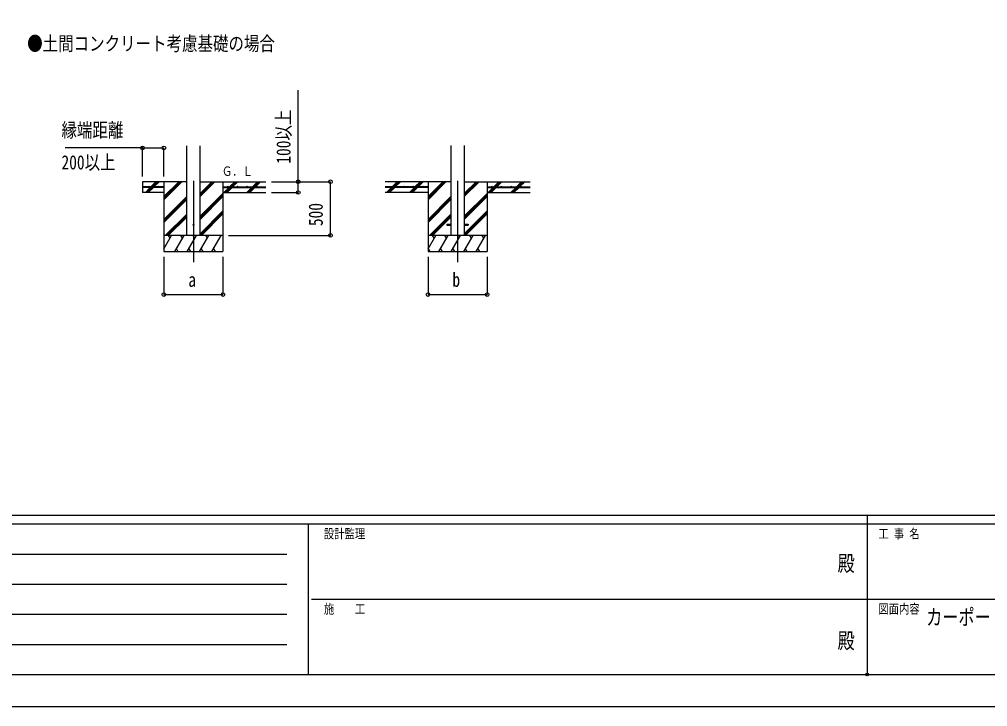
# Model space of a CAD drawing. Units: millimetres, scale not verified. Extents: x -16820 to 16820, y -11880 to 11880.
# Drawn here: x -7907 to 1102, y -11880 to -5480 of the extents above; entities that cross this region are included whole.
import ezdxf
from ezdxf.enums import TextEntityAlignment as Align

# ---------------------------------------------------------------- set-up
doc = ezdxf.new("R2010")
doc.units = ezdxf.units.MM
doc.header["$LTSCALE"] = 50
doc.header["$PDMODE"] = 32
doc.header["$PDSIZE"] = 25
for name, color, linetype in [('0-2_USER1', 3, 'Continuous'), ('0-4_YKK_12', 2, 'Continuous'), ('0-5_YKK_13', 4, 'Continuous'), ('0-6_YKK_A1', 4, 'Continuous'), ('0-7_YKK_D', 6, 'Continuous'), ('0-8_YKK_ZWAK', 7, 'Continuous')]:
    doc.layers.add(name, color=color, linetype=linetype)
doc.styles.add('ＭＳ ゴシック', font='')
doc.styles.get('ＭＳ ゴシック').set_extended_font_data('MS Gothic')

msp = doc.modelspace()

# ---------------------------------------------------------------- linework, layer by layer
at = {"layer": '0-4_YKK_12'}
for p, q in [((-6287.32, -6983.08), (-6287.32, -7742.29)), ((-3829.93, -6983.08), (-3829.93, -7742.29))]:
    msp.add_line(p, q, dxfattribs=at)
at = {"layer": '0-5_YKK_13'}
for p, q in [((-3929.93, -7387.79), (-3929.93, -7396.79)), ((-3929.93, -7387.79), (-3892.43, -7387.79)), ((-3929.93, -7396.79), (-3892.43, -7396.79)), ((-3767.43, -7387.79), (-3729.93, -7387.79)), ((-3767.43, -7396.79), (-3729.93, -7396.79)), ((-3729.93, -7387.79), (-3729.93, -7396.79))]:
    msp.add_line(p, q, dxfattribs=at)
msp.add_circle((-6287.32, -7392.29), 5, dxfattribs=at)
at = {"layer": '0-6_YKK_A1'}
for p, q in [((-6349.82, -7492.29), (-6349.82, -6656.94)), ((-6224.82, -7492.29), (-6224.82, -6656.94)), ((-3892.43, -6655.94), (-3892.43, -7492.29)), ((-3767.43, -6655.94), (-3767.43, -7492.29)), ((-6683.36, -7039.79), (-6635.86, -6992.29)), ((-6669.21, -7039.79), (-6621.71, -6992.29)), ((-6655.07, -7039.79), (-6607.57, -6992.29)), ((-6562.32, -6992.29), (-6562.32, -7642.29)), ((-6562.32, -7159.17), (-6395.44, -6992.29)), ((-6562.32, -7145.03), (-6409.58, -6992.29)), ((-6562.32, -7130.89), (-6423.72, -6992.29)), ((-6224.82, -7130.04), (-6087.07, -6992.29)), ((-6224.82, -7115.9), (-6101.21, -6992.29)), ((-6224.82, -7101.75), (-6115.36, -6992.29)), ((-6224.82, -6992.29), (-5612.32, -6992.29)), ((-6012.32, -6992.29), (-6012.32, -7642.29)), ((-5950.72, -7039.79), (-5903.22, -6992.29)), ((-5936.58, -7039.79), (-5889.08, -6992.29)), ((-5922.44, -7039.79), (-5874.94, -6992.29)), ((-5738.59, -7039.79), (-5691.09, -6992.29)), ((-5724.45, -7039.79), (-5676.95, -6992.29)), ((-5710.31, -7039.79), (-5662.81, -6992.29)), ((-3892.43, -6992.29), (-4504.93, -6992.29)), ((-4438.1, -7039.79), (-4390.6, -6992.29)), ((-4419.1, -7034.93), (-4376.46, -6992.29)), ((-4409.81, -7039.79), (-4362.31, -6992.29)), ((-4225.97, -7039.79), (-4178.47, -6992.29)), ((-4211.83, -7039.79), (-4164.32, -6992.29)), ((-4197.68, -7039.79), (-4150.18, -6992.29)), ((-4104.93, -6992.29), (-4104.93, -7642.29)), ((-4104.93, -7159.17), (-3938.05, -6992.29)), ((-4104.93, -7145.03), (-3952.19, -6992.29)), ((-4104.93, -7130.89), (-3966.33, -6992.29)), ((-3767.43, -7130.04), (-3629.68, -6992.29)), ((-3767.43, -7115.9), (-3643.82, -6992.29)), ((-3767.43, -7101.75), (-3657.97, -6992.29)), ((-3767.43, -6992.29), (-3154.93, -6992.29)), ((-3554.93, -6992.29), (-3554.93, -7642.29)), ((-3493.34, -7039.79), (-3445.83, -6992.29)), ((-3479.19, -7039.79), (-3431.69, -6992.29)), ((-3465.05, -7039.79), (-3417.55, -6992.29)), ((-3281.2, -7039.79), (-3233.7, -6992.29)), ((-3267.06, -7039.79), (-3219.56, -6992.29)), ((-3252.92, -7039.79), (-3205.42, -6992.29)), ((-6562.32, -7039.79), (-6762.32, -7039.79)), ((-6562.32, -7044.79), (-6762.32, -7044.79)), ((-6562.32, -7092.29), (-6762.32, -7092.29)), ((-6734.45, -7090.89), (-6688.36, -7044.79)), ((-6721.71, -7092.29), (-6674.21, -7044.79)), ((-6707.57, -7092.29), (-6660.07, -7044.79)), ((-6562.32, -7039.79), (-6562.32, -7044.79)), ((-6224.82, -7313.88), (-6012.32, -7101.39)), ((-6224.82, -7328.03), (-6012.32, -7115.53)), ((-6012.32, -7039.79), (-5612.32, -7039.79)), ((-6012.32, -7039.79), (-6012.32, -7044.79)), ((-6012.32, -7044.79), (-5612.32, -7044.79)), ((-6012.32, -7092.29), (-5612.32, -7092.29)), ((-6003.22, -7092.29), (-5955.72, -7044.79)), ((-5989.08, -7092.29), (-5941.58, -7044.79)), ((-5974.94, -7092.29), (-5927.44, -7044.79)), ((-5791.09, -7092.29), (-5743.59, -7044.79)), ((-5776.95, -7092.29), (-5729.45, -7044.79)), ((-5762.81, -7092.29), (-5715.31, -7044.79)), ((-4104.93, -7039.79), (-4504.93, -7039.79)), ((-4104.93, -7044.79), (-4504.93, -7044.79)), ((-4104.93, -7092.29), (-4504.93, -7092.29)), ((-4490.6, -7092.29), (-4443.1, -7044.79)), ((-4476.46, -7092.29), (-4428.96, -7044.79)), ((-4462.32, -7092.29), (-4414.81, -7044.79)), ((-4423.96, -7039.79), (-4422.29, -7038.12)), ((-4277.06, -7090.89), (-4230.97, -7044.79)), ((-4264.33, -7092.29), (-4216.83, -7044.79)), ((-4250.18, -7092.29), (-4202.68, -7044.79)), ((-4104.93, -7039.79), (-4104.93, -7044.79)), ((-3767.43, -7313.88), (-3554.93, -7101.39)), ((-3767.43, -7328.03), (-3554.93, -7115.53)), ((-3554.93, -7039.79), (-3154.93, -7039.79)), ((-3554.93, -7039.79), (-3554.93, -7044.79)), ((-3554.93, -7044.79), (-3154.93, -7044.79)), ((-3554.93, -7092.29), (-3154.93, -7092.29)), ((-3545.84, -7092.29), (-3498.34, -7044.79)), ((-3531.69, -7092.29), (-3484.19, -7044.79)), ((-3517.55, -7092.29), (-3470.05, -7044.79)), ((-3333.7, -7092.29), (-3286.2, -7044.79)), ((-3319.56, -7092.29), (-3272.06, -7044.79)), ((-3305.42, -7092.29), (-3257.92, -7044.79)), ((-6562.32, -7343.02), (-6349.82, -7130.52)), ((-6562.32, -7357.16), (-6349.82, -7144.66)), ((-6562.32, -7371.3), (-6349.82, -7158.8)), ((-6224.82, -7342.17), (-6012.32, -7129.67)), ((-4104.93, -7343.02), (-3892.43, -7130.52)), ((-4104.93, -7357.16), (-3892.43, -7144.66)), ((-4104.93, -7371.3), (-3892.43, -7158.8)), ((-3767.43, -7342.17), (-3554.93, -7129.67)), ((-6549.46, -7492.29), (-6349.82, -7292.65)), ((-6224.82, -7476.01), (-6012.32, -7263.52)), ((-6224.82, -7490.16), (-6012.32, -7277.66)), ((-6212.81, -7492.29), (-6012.32, -7291.8)), ((-4092.07, -7492.29), (-3892.43, -7292.65)), ((-3767.43, -7476.01), (-3554.93, -7263.52)), ((-3767.43, -7490.16), (-3554.93, -7277.66)), ((-3755.42, -7492.29), (-3554.93, -7291.8)), ((-6535.32, -7492.29), (-6349.82, -7306.79)), ((-6521.18, -7492.29), (-6349.82, -7320.93)), ((-4077.93, -7492.29), (-3892.43, -7306.79)), ((-4063.79, -7492.29), (-3892.43, -7320.93)), ((-6012.32, -7492.29), (-6562.32, -7492.29)), ((-6562.32, -7617.74), (-6489.89, -7492.29)), ((-6504.89, -7518.27), (-6519.9, -7492.29)), ((-6461.02, -7642.29), (-6374.42, -7492.29)), ((-6389.42, -7518.27), (-6404.42, -7492.29)), ((-6345.55, -7642.29), (-6258.95, -7492.29)), ((-6273.95, -7518.27), (-6288.95, -7492.29)), ((-6230.08, -7642.29), (-6143.48, -7492.29)), ((-6158.48, -7518.27), (-6173.48, -7492.29)), ((-6114.61, -7642.29), (-6028.01, -7492.29)), ((-6058.01, -7492.29), (-6058.01, -7492.29)), ((-3554.93, -7492.29), (-4104.93, -7492.29)), ((-4104.93, -7617.74), (-4032.5, -7492.29)), ((-4047.5, -7518.27), (-4062.51, -7492.29)), ((-4003.64, -7642.29), (-3917.03, -7492.29)), ((-3932.03, -7518.27), (-3947.03, -7492.29)), ((-3888.17, -7642.29), (-3801.56, -7492.29)), ((-3816.56, -7518.27), (-3831.57, -7492.29)), ((-3772.7, -7642.29), (-3686.09, -7492.29)), ((-3701.09, -7518.27), (-3716.1, -7492.29)), ((-3657.23, -7642.29), (-3570.62, -7492.29)), ((-3585.62, -7518.27), (-3600.62, -7492.29)), ((-6562.32, -7642.29), (-6012.32, -7642.29)), ((-6446.03, -7616.31), (-6431.03, -7642.29)), ((-6330.56, -7616.31), (-6315.56, -7642.29)), ((-6215.08, -7616.31), (-6200.09, -7642.29)), ((-6099.62, -7616.31), (-6084.62, -7642.29)), ((-4104.93, -7642.29), (-3554.93, -7642.29)), ((-4104.11, -7616.31), (-4089.11, -7642.29)), ((-3988.64, -7616.31), (-3973.64, -7642.29)), ((-3873.17, -7616.31), (-3858.17, -7642.29)), ((-3757.7, -7616.31), (-3742.7, -7642.29)), ((-3642.23, -7616.31), (-3627.23, -7642.29))]:
    msp.add_line(p, q, dxfattribs=at)
msp.add_lwpolyline([(-6349.82, -6992.29), (-6762.32, -6992.29), (-6762.32, -7092.29)], dxfattribs=at)
for centre in [(-6697.32, -7037.29), (-6607.32, -7037.29), (-5967.32, -7037.29), (-5877.32, -7037.29), (-5787.32, -7037.29), (-5697.32, -7037.29), (-4419.93, -7037.29), (-4329.93, -7037.29), (-4239.93, -7037.29), (-4149.93, -7037.29), (-3509.93, -7037.29), (-3419.93, -7037.29), (-3329.93, -7037.29), (-3239.93, -7037.29)]:
    msp.add_circle(centre, 2.5, dxfattribs=at)
at = {"layer": '0-7_YKK_D'}
for p, q in [((-6762.32, -6677.03), (-7480.13, -6677.03)), ((-6762.32, -6942.29), (-6762.32, -6676.03)), ((-6762.32, -6677.03), (-6562.32, -6677.03)), ((-6562.32, -6942.29), (-6562.32, -6676.03)), ((-5562.32, -6992.29), (-5011.32, -6992.29)), ((-5562.32, -6992.29), (-5311.32, -6992.29)), ((-5012.32, -7492.29), (-5012.32, -6992.29)), ((-5562.32, -7092.29), (-5311.32, -7092.29)), ((-5962.32, -7492.29), (-5011.32, -7492.29)), ((-6562.32, -7692.29), (-6562.32, -8043.29)), ((-6012.32, -7692.29), (-6012.32, -8043.29)), ((-4104.93, -7692.29), (-4104.93, -8043.29)), ((-3554.93, -7692.29), (-3554.93, -8043.29)), ((-6562.32, -8042.29), (-6012.32, -8042.29)), ((-4104.93, -8042.29), (-3554.93, -8042.29))]:
    msp.add_line(p, q, dxfattribs=at)
msp.add_lwpolyline([(-5312.32, -7092.29), (-5312.32, -6992.29), (-5312.32, -6139.49)], dxfattribs=at)
for centre in [(-6762.32, -6677.03), (-6562.32, -6677.03), (-5312.32, -6992.29), (-5012.32, -6992.29), (-5312.32, -7092.29), (-5012.32, -7492.29), (-6562.32, -8042.29), (-6012.32, -8042.29), (-4104.93, -8042.29), (-3554.93, -8042.29)]:
    msp.add_circle(centre, 17, dxfattribs=at)
at = {"layer": '0-8_YKK_ZWAK'}
for p, q in [((15580.08, -10100), (-15619.92, -10100)), ((15580.08, -10100), (-15619.92, -10100)), ((-19.92, -10100), (-19.92, -11580)), ((-19.92, -10100), (-19.92, -11580)), ((-5219.92, -10180), (-15619.92, -10180)), ((-5219.92, -10180), (-15619.92, -10180)), ((-5219.92, -10180), (-5219.92, -11580)), ((-19.92, -10180), (-5219.92, -10180)), ((-5219.92, -10180), (-5219.92, -11580)), ((-19.92, -10180), (-5219.92, -10180)), ((5180.08, -10180), (-19.92, -10180)), ((5180.08, -10180), (-19.92, -10180)), ((-15449.92, -10460), (-5419.92, -10460)), ((-15449.92, -10460), (-5419.92, -10460)), ((-15449.92, -10740), (-5419.92, -10740)), ((-15449.92, -10740), (-5419.92, -10740)), ((-5189.92, -10880), (-19.92, -10880)), ((-5189.92, -10880), (-19.92, -10880)), ((-19.92, -10880), (5180.08, -10880)), ((-19.92, -10880), (5180.08, -10880)), ((-15449.92, -11020), (-5419.92, -11020)), ((-15449.92, -11020), (-5419.92, -11020)), ((-15449.92, -11300), (-5419.92, -11300)), ((-15449.92, -11300), (-5419.92, -11300)), ((-15619.92, -11580), (-5219.92, -11580)), ((-15619.92, -11580), (-5219.92, -11580)), ((-5219.92, -11580), (-19.92, -11580)), ((-5219.92, -11580), (-19.92, -11580)), ((-19.92, -11580), (5180.08, -11580)), ((-19.92, -11580), (5180.08, -11580))]:
    msp.add_line(p, q, dxfattribs=at)
msp.add_lwpolyline([(-16820, -11880), (16820, -11880), (16820, 11880), (-16820, 11880)], close=True, dxfattribs=at)
msp.add_lwpolyline([(-16820, -11880), (16820, -11880), (16820, 11880), (-16820, 11880)], close=True, dxfattribs=at)
msp.add_point((-19.92, -11580), dxfattribs=at)

# ---------------------------------------------------------------- texts
at = {"layer": '0-2_USER1', "style": 'ＭＳ ゴシック'}
for s, height, width, p in [('●土間コンクリート考慮基礎の場合', 132, 0.8, (-7833.8, -5810.85)), ('カーポート ジーポート Pro BASE 4500タイプ', 146.6, 0.75, (530.08, -11163.33))]:
    msp.add_text(s, height=height, dxfattribs=dict(at, width=width)).set_placement(p, align=Align.BOTTOM_LEFT)
at = {"layer": '0-6_YKK_A1', "style": 'ＭＳ ゴシック', "width": 0.8}
msp.add_text('Ｇ．Ｌ', height=87.98, dxfattribs=at).set_placement((-6022.41, -6963.84), align=Align.BOTTOM_LEFT)
at = {"layer": '0-7_YKK_D', "style": 'ＭＳ ゴシック', "width": 0.8}
for s, p in [('100以上', (-5344.32, -6824.29)), ('500', (-5044.32, -7405.49))]:
    msp.add_text(s, height=132, rotation=90, dxfattribs=at).set_placement(p, align=Align.BOTTOM_LEFT)
for s, p in [('縁端距離', (-7515.12, -6617.03)), ('200以上', (-7515.12, -6917.03)), ('b', (-3877.93, -8010.29)), ('a', (-6335.32, -8010.29))]:
    msp.add_text(s, height=132, dxfattribs=at).set_placement(p, align=Align.BOTTOM_LEFT)
at = {"layer": '0-8_YKK_ZWAK', "style": 'ＭＳ ゴシック', "width": 0.8}
for s, height, p in [('設計監理', 87.98, (-5073.25, -10340)), ('設計監理', 87.98, (-5073.25, -10340)), ('工 事 名', 87.98, (85.08, -10340)), ('工 事 名', 87.98, (85.08, -10340)), ('殿', 146.6, (-294.67, -10663.33)), ('殿', 146.6, (-294.67, -10663.33)), ('施\u3000\u3000工', 87.98, (-5073.25, -11040)), ('施\u3000\u3000工', 87.98, (-5073.25, -11040)), ('図面内容', 87.98, (85.08, -11040)), ('図面内容', 87.98, (85.08, -11040)), ('殿', 146.6, (-294.67, -11383.33)), ('殿', 146.6, (-294.67, -11383.33))]:
    msp.add_text(s, height=height, dxfattribs=at).set_placement(p, align=Align.BOTTOM_LEFT)

doc.saveas('drawing.dxf')
